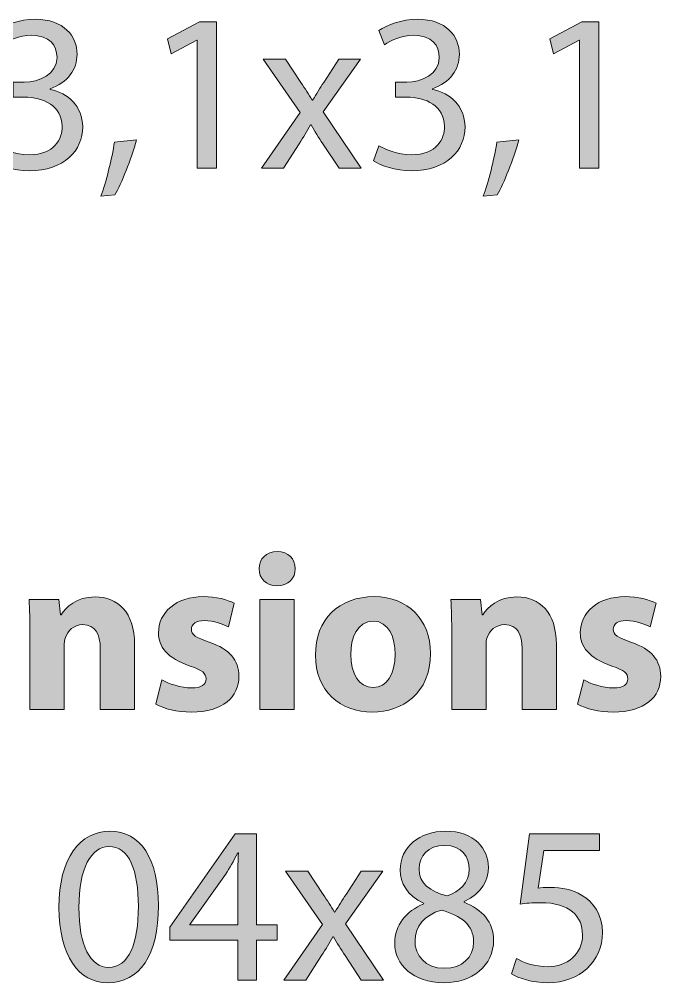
# Model space of a CAD drawing. Header units: inches. Extents: x 110 to 587, y -364 to 80.
# Drawn here: x 529.11 to 549.02, y -102.02 to -72.12 of the extents above; entities that cross this region are included whole.
import ezdxf

# ---------------------------------------------------------------- set-up
doc = ezdxf.new("R2010")
doc.units = ezdxf.units.IN
doc.header["$MEASUREMENT"] = 0
doc.layers.add('description', color=7, linetype='Continuous')

# ---------------------------------------------------------------- blocks, each defined once
blk = doc.blocks.new('block 25')
at = {"layer": 'description'}
h = blk.add_hatch(color=252, dxfattribs=at)
h.dxf.hatch_style = 2
edge = h.paths.add_edge_path()
edge.add_spline(control_points=[(528.404, -76.042), (528.579, -76.147), (528.977, -76.322), (529.411, -76.322), (530.195, -76.322), (530.447, -75.825), (530.44, -75.44), (530.433, -74.804), (529.859, -74.531), (529.264, -74.531), (529.264, -74.531), (528.921, -74.531), (528.921, -74.531), (528.921, -74.531), (528.921, -74.069), (528.921, -74.069), (528.921, -74.069), (529.264, -74.069), (529.264, -74.069), (529.712, -74.069), (530.279, -73.838), (530.279, -73.299), (530.279, -72.935), (530.048, -72.613), (529.481, -72.613), (529.117, -72.613), (528.767, -72.774), (528.571, -72.914), (528.571, -72.914), (528.404, -72.466), (528.404, -72.466), (528.648, -72.291), (529.11, -72.116), (529.6, -72.116), (530.496, -72.116), (530.902, -72.648), (530.902, -73.201), (530.902, -73.677), (530.615, -74.076), (530.062, -74.279), (530.062, -74.279), (530.062, -74.293), (530.062, -74.293), (530.622, -74.398), (531.069, -74.818), (531.077, -75.454), (531.077, -76.182), (530.503, -76.819), (529.418, -76.819), (528.907, -76.819), (528.459, -76.658), (528.235, -76.511), (528.235, -76.511), (528.404, -76.042), (528.404, -76.042)], knot_values=[0, 0, 0, 0, 1, 1, 1, 2, 2, 2, 3, 3, 3, 4, 4, 4, 5, 5, 5, 6, 6, 6, 7, 7, 7, 8, 8, 8, 9, 9, 9, 10, 10, 10, 11, 11, 11, 12, 12, 12, 13, 13, 13, 14, 14, 14, 15, 15, 15, 16, 16, 16, 17, 17, 17, 18, 18, 18, 18], degree=3, periodic=1)
h = blk.add_hatch(color=252, dxfattribs=at)
h.dxf.hatch_style = 2
h.paths.add_polyline_path([(534.633, -72.767), (534.619, -72.767), (533.828, -73.194), (533.709, -72.725), (534.703, -72.193), (535.228, -72.193), (535.228, -76.742), (534.633, -76.742)])
h = blk.add_hatch(color=252, dxfattribs=at)
h.dxf.hatch_style = 2
edge = h.paths.add_edge_path()
edge.add_spline(control_points=[(540.275, -76.042), (540.45, -76.147), (540.849, -76.322), (541.283, -76.322), (542.066, -76.322), (542.318, -75.825), (542.311, -75.44), (542.304, -74.804), (541.731, -74.531), (541.136, -74.531), (541.136, -74.531), (540.793, -74.531), (540.793, -74.531), (540.793, -74.531), (540.793, -74.069), (540.793, -74.069), (540.793, -74.069), (541.136, -74.069), (541.136, -74.069), (541.583, -74.069), (542.15, -73.838), (542.15, -73.299), (542.15, -72.935), (541.919, -72.613), (541.353, -72.613), (540.989, -72.613), (540.639, -72.774), (540.443, -72.914), (540.443, -72.914), (540.275, -72.466), (540.275, -72.466), (540.52, -72.291), (540.982, -72.116), (541.472, -72.116), (542.367, -72.116), (542.773, -72.648), (542.773, -73.201), (542.773, -73.677), (542.486, -74.076), (541.933, -74.279), (541.933, -74.279), (541.933, -74.293), (541.933, -74.293), (542.493, -74.398), (542.941, -74.818), (542.948, -75.454), (542.948, -76.182), (542.374, -76.819), (541.29, -76.819), (540.779, -76.819), (540.331, -76.658), (540.107, -76.511), (540.107, -76.511), (540.275, -76.042), (540.275, -76.042)], knot_values=[0, 0, 0, 0, 1, 1, 1, 2, 2, 2, 3, 3, 3, 4, 4, 4, 5, 5, 5, 6, 6, 6, 7, 7, 7, 8, 8, 8, 9, 9, 9, 10, 10, 10, 11, 11, 11, 12, 12, 12, 13, 13, 13, 14, 14, 14, 15, 15, 15, 16, 16, 16, 17, 17, 17, 18, 18, 18, 18], degree=3, periodic=1)
h = blk.add_hatch(color=252, dxfattribs=at)
h.dxf.hatch_style = 2
h.paths.add_polyline_path([(546.504, -72.767), (546.49, -72.767), (545.699, -73.194), (545.58, -72.725), (546.574, -72.193), (547.099, -72.193), (547.099, -76.742), (546.504, -76.742)])
h = blk.add_hatch(color=252, dxfattribs=at)
h.dxf.hatch_style = 2
edge = h.paths.add_edge_path()
edge.add_spline(control_points=[(537.37, -73.355), (537.37, -73.355), (537.853, -74.083), (537.853, -74.083), (537.986, -74.272), (538.091, -74.44), (538.203, -74.629), (538.203, -74.629), (538.217, -74.629), (538.217, -74.629), (538.329, -74.433), (538.441, -74.258), (538.559, -74.076), (538.559, -74.076), (539.028, -73.355), (539.028, -73.355), (539.028, -73.355), (539.7, -73.355), (539.7, -73.355), (539.7, -73.355), (538.545, -74.993), (538.545, -74.993), (538.545, -74.993), (539.728, -76.742), (539.728, -76.742), (539.728, -76.742), (539.035, -76.742), (539.035, -76.742), (539.035, -76.742), (538.531, -75.979), (538.531, -75.979), (538.398, -75.783), (538.287, -75.594), (538.168, -75.391), (538.168, -75.391), (538.154, -75.391), (538.154, -75.391), (538.042, -75.594), (537.93, -75.776), (537.797, -75.979), (537.797, -75.979), (537.307, -76.742), (537.307, -76.742), (537.307, -76.742), (536.628, -76.742), (536.628, -76.742), (536.628, -76.742), (537.832, -75.014), (537.832, -75.014), (537.832, -75.014), (536.684, -73.355), (536.684, -73.355), (536.684, -73.355), (537.37, -73.355), (537.37, -73.355)], knot_values=[0, 0, 0, 0, 1, 1, 1, 2, 2, 2, 3, 3, 3, 4, 4, 4, 5, 5, 5, 6, 6, 6, 7, 7, 7, 8, 8, 8, 9, 9, 9, 10, 10, 10, 11, 11, 11, 12, 12, 12, 13, 13, 13, 14, 14, 14, 15, 15, 15, 16, 16, 16, 17, 17, 17, 18, 18, 18, 18], degree=3, periodic=1)
h = blk.add_hatch(color=252, dxfattribs=at)
h.dxf.hatch_style = 2
edge = h.paths.add_edge_path()
edge.add_spline(control_points=[(531.644, -77.61), (531.798, -77.19), (531.987, -76.441), (532.064, -75.93), (532.064, -75.93), (532.75, -75.86), (532.75, -75.86), (532.582, -76.455), (532.274, -77.232), (532.078, -77.561), (532.078, -77.561), (531.644, -77.61), (531.644, -77.61)], knot_values=[0, 0, 0, 0, 1, 1, 1, 2, 2, 2, 3, 3, 3, 4, 4, 4, 4], degree=3, periodic=1)
h = blk.add_hatch(color=252, dxfattribs=at)
h.dxf.hatch_style = 2
edge = h.paths.add_edge_path()
edge.add_spline(control_points=[(543.516, -77.61), (543.67, -77.19), (543.859, -76.441), (543.936, -75.93), (543.936, -75.93), (544.622, -75.86), (544.622, -75.86), (544.454, -76.455), (544.146, -77.232), (543.95, -77.561), (543.95, -77.561), (543.516, -77.61), (543.516, -77.61)], knot_values=[0, 0, 0, 0, 1, 1, 1, 2, 2, 2, 3, 3, 3, 4, 4, 4, 4], degree=3, periodic=1)
h = blk.add_hatch(color=252, dxfattribs=at)
h.dxf.hatch_style = 2
edge = h.paths.add_edge_path()
edge.add_spline(control_points=[(537.678, -89.168), (537.678, -89.462), (537.461, -89.7), (537.105, -89.7), (536.769, -89.7), (536.552, -89.462), (536.552, -89.168), (536.552, -88.867), (536.776, -88.637), (537.119, -88.637), (537.461, -88.637), (537.672, -88.867), (537.678, -89.168)], knot_values=[0, 0, 0, 0, 1, 1, 1, 2, 2, 2, 3, 3, 3, 4, 4, 4, 4], degree=3, periodic=1)
h.paths.add_polyline_path([(536.58, -93.542), (536.58, -90.12), (537.643, -90.12), (537.643, -93.542)])
h = blk.add_hatch(color=252, dxfattribs=at)
h.dxf.hatch_style = 2
edge = h.paths.add_edge_path()
edge.add_spline(control_points=[(529.44, -91.212), (529.44, -90.785), (529.426, -90.428), (529.412, -90.12), (529.412, -90.12), (530.336, -90.12), (530.336, -90.12), (530.336, -90.12), (530.385, -90.596), (530.385, -90.596), (530.385, -90.596), (530.406, -90.596), (530.406, -90.596), (530.546, -90.372), (530.889, -90.043), (531.462, -90.043), (532.162, -90.043), (532.687, -90.512), (532.687, -91.52), (532.687, -91.52), (532.687, -93.542), (532.687, -93.542), (532.687, -93.542), (531.623, -93.542), (531.623, -93.542), (531.623, -93.542), (531.623, -91.646), (531.623, -91.646), (531.623, -91.205), (531.469, -90.904), (531.085, -90.904), (530.791, -90.904), (530.616, -91.107), (530.539, -91.303), (530.511, -91.373), (530.504, -91.471), (530.504, -91.569), (530.504, -91.569), (530.504, -93.542), (530.504, -93.542), (530.504, -93.542), (529.44, -93.542), (529.44, -93.542), (529.44, -93.542), (529.44, -91.212), (529.44, -91.212)], knot_values=[0, 0, 0, 0, 1, 1, 1, 2, 2, 2, 3, 3, 3, 4, 4, 4, 5, 5, 5, 6, 6, 6, 7, 7, 7, 8, 8, 8, 9, 9, 9, 10, 10, 10, 11, 11, 11, 12, 12, 12, 13, 13, 13, 14, 14, 14, 15, 15, 15, 15], degree=3, periodic=1)
h = blk.add_hatch(color=252, dxfattribs=at)
h.dxf.hatch_style = 2
edge = h.paths.add_edge_path()
edge.add_spline(control_points=[(533.535, -92.618), (533.731, -92.737), (534.137, -92.87), (534.452, -92.87), (534.774, -92.87), (534.907, -92.765), (534.907, -92.59), (534.907, -92.408), (534.802, -92.324), (534.41, -92.191), (533.696, -91.953), (533.423, -91.569), (533.43, -91.163), (533.43, -90.519), (533.976, -90.036), (534.822, -90.036), (535.221, -90.036), (535.571, -90.134), (535.781, -90.239), (535.781, -90.239), (535.599, -90.974), (535.599, -90.974), (535.445, -90.89), (535.144, -90.778), (534.858, -90.778), (534.599, -90.778), (534.452, -90.883), (534.452, -91.051), (534.452, -91.219), (534.585, -91.303), (535.004, -91.45), (535.656, -91.674), (535.921, -92.009), (535.928, -92.506), (535.928, -93.15), (535.432, -93.619), (534.452, -93.619), (534.004, -93.619), (533.605, -93.514), (533.346, -93.374), (533.346, -93.374), (533.535, -92.618), (533.535, -92.618)], knot_values=[0, 0, 0, 0, 1, 1, 1, 2, 2, 2, 3, 3, 3, 4, 4, 4, 5, 5, 5, 6, 6, 6, 7, 7, 7, 8, 8, 8, 9, 9, 9, 10, 10, 10, 11, 11, 11, 12, 12, 12, 13, 13, 13, 14, 14, 14, 14], degree=3, periodic=1)
h = blk.add_hatch(color=252, dxfattribs=at)
h.dxf.hatch_style = 2
edge = h.paths.add_edge_path()
edge.add_spline(control_points=[(541.878, -91.793), (541.878, -93.045), (540.989, -93.619), (540.072, -93.619), (539.072, -93.619), (538.302, -92.961), (538.302, -91.855), (538.302, -90.743), (539.03, -90.036), (540.135, -90.036), (541.178, -90.036), (541.878, -90.757), (541.878, -91.793)], knot_values=[0, 0, 0, 0, 1, 1, 1, 2, 2, 2, 3, 3, 3, 4, 4, 4, 4], degree=3, periodic=1)
edge = h.paths.add_edge_path()
edge.add_spline(control_points=[(539.4, -91.828), (539.4, -92.415), (539.646, -92.856), (540.1, -92.856), (540.52, -92.856), (540.779, -92.443), (540.779, -91.82), (540.779, -91.317), (540.583, -90.799), (540.1, -90.799), (539.596, -90.799), (539.4, -91.324), (539.4, -91.828)], knot_values=[0, 0, 0, 0, 1, 1, 1, 2, 2, 2, 3, 3, 3, 4, 4, 4, 4], degree=3, periodic=1)
h = blk.add_hatch(color=252, dxfattribs=at)
h.dxf.hatch_style = 2
edge = h.paths.add_edge_path()
edge.add_spline(control_points=[(542.537, -91.212), (542.537, -90.785), (542.523, -90.428), (542.509, -90.12), (542.509, -90.12), (543.432, -90.12), (543.432, -90.12), (543.432, -90.12), (543.481, -90.596), (543.481, -90.596), (543.481, -90.596), (543.502, -90.596), (543.502, -90.596), (543.643, -90.372), (543.985, -90.043), (544.559, -90.043), (545.259, -90.043), (545.784, -90.512), (545.784, -91.52), (545.784, -91.52), (545.784, -93.542), (545.784, -93.542), (545.784, -93.542), (544.72, -93.542), (544.72, -93.542), (544.72, -93.542), (544.72, -91.646), (544.72, -91.646), (544.72, -91.205), (544.566, -90.904), (544.181, -90.904), (543.887, -90.904), (543.712, -91.107), (543.635, -91.303), (543.607, -91.373), (543.601, -91.471), (543.601, -91.569), (543.601, -91.569), (543.601, -93.542), (543.601, -93.542), (543.601, -93.542), (542.537, -93.542), (542.537, -93.542), (542.537, -93.542), (542.537, -91.212), (542.537, -91.212)], knot_values=[0, 0, 0, 0, 1, 1, 1, 2, 2, 2, 3, 3, 3, 4, 4, 4, 5, 5, 5, 6, 6, 6, 7, 7, 7, 8, 8, 8, 9, 9, 9, 10, 10, 10, 11, 11, 11, 12, 12, 12, 13, 13, 13, 14, 14, 14, 15, 15, 15, 15], degree=3, periodic=1)
h = blk.add_hatch(color=252, dxfattribs=at)
h.dxf.hatch_style = 2
edge = h.paths.add_edge_path()
edge.add_spline(control_points=[(546.632, -92.618), (546.828, -92.737), (547.233, -92.87), (547.548, -92.87), (547.87, -92.87), (548.003, -92.765), (548.003, -92.59), (548.003, -92.408), (547.898, -92.324), (547.507, -92.191), (546.793, -91.953), (546.52, -91.569), (546.527, -91.163), (546.527, -90.519), (547.073, -90.036), (547.919, -90.036), (548.318, -90.036), (548.668, -90.134), (548.878, -90.239), (548.878, -90.239), (548.696, -90.974), (548.696, -90.974), (548.542, -90.89), (548.241, -90.778), (547.955, -90.778), (547.695, -90.778), (547.548, -90.883), (547.548, -91.051), (547.548, -91.219), (547.681, -91.303), (548.101, -91.45), (548.752, -91.674), (549.018, -92.009), (549.025, -92.506), (549.025, -93.15), (548.528, -93.619), (547.548, -93.619), (547.1, -93.619), (546.702, -93.514), (546.443, -93.374), (546.443, -93.374), (546.632, -92.618), (546.632, -92.618)], knot_values=[0, 0, 0, 0, 1, 1, 1, 2, 2, 2, 3, 3, 3, 4, 4, 4, 5, 5, 5, 6, 6, 6, 7, 7, 7, 8, 8, 8, 9, 9, 9, 10, 10, 10, 11, 11, 11, 12, 12, 12, 13, 13, 13, 14, 14, 14, 14], degree=3, periodic=1)
h = blk.add_hatch(color=252, dxfattribs=at)
h.dxf.hatch_style = 2
edge = h.paths.add_edge_path()
edge.add_spline(control_points=[(533.429, -99.619), (533.429, -101.165), (532.848, -102.019), (531.847, -102.019), (530.958, -102.019), (530.349, -101.186), (530.336, -99.682), (530.336, -98.149), (531, -97.316), (531.924, -97.316), (532.876, -97.316), (533.429, -98.17), (533.429, -99.619)], knot_values=[0, 0, 0, 0, 1, 1, 1, 2, 2, 2, 3, 3, 3, 4, 4, 4, 4], degree=3, periodic=1)
edge = h.paths.add_edge_path()
edge.add_spline(control_points=[(530.958, -99.689), (530.958, -100.871), (531.322, -101.543), (531.882, -101.543), (532.505, -101.543), (532.806, -100.808), (532.806, -99.647), (532.806, -98.527), (532.526, -97.792), (531.882, -97.792), (531.35, -97.792), (530.958, -98.45), (530.958, -99.689)], knot_values=[0, 0, 0, 0, 1, 1, 1, 2, 2, 2, 3, 3, 3, 4, 4, 4, 4], degree=3, periodic=1)
h = blk.add_hatch(color=252, dxfattribs=at)
h.dxf.hatch_style = 2
h.paths.add_polyline_path([(535.893, -101.942), (535.893, -100.696), (533.779, -100.696), (533.779, -100.297), (535.809, -97.393), (536.473, -97.393), (536.473, -100.22), (537.11, -100.22), (537.11, -100.696), (536.473, -100.696), (536.473, -101.942)])
edge = h.paths.add_edge_path()
edge.add_spline(control_points=[(535.893, -100.22), (535.893, -100.22), (535.893, -98.702), (535.893, -98.702), (535.893, -98.464), (535.9, -98.226), (535.914, -97.988), (535.914, -97.988), (535.893, -97.988), (535.893, -97.988), (535.753, -98.254), (535.641, -98.45), (535.515, -98.66), (535.515, -98.66), (534.402, -100.207), (534.402, -100.207), (534.402, -100.207), (534.402, -100.22), (534.402, -100.22), (534.402, -100.22), (535.893, -100.22), (535.893, -100.22)], knot_values=[0, 0, 0, 0, 1, 1, 1, 2, 2, 2, 3, 3, 3, 4, 4, 4, 5, 5, 5, 6, 6, 6, 7, 7, 7, 7], degree=3, periodic=1)
h = blk.add_hatch(color=252, dxfattribs=at)
h.dxf.hatch_style = 2
edge = h.paths.add_edge_path()
edge.add_spline(control_points=[(541.661, -99.549), (541.15, -99.311), (540.933, -98.919), (540.933, -98.527), (540.933, -97.806), (541.542, -97.316), (542.347, -97.316), (543.229, -97.316), (543.676, -97.862), (543.676, -98.436), (543.676, -98.821), (543.48, -99.241), (542.921, -99.5), (542.921, -99.5), (542.921, -99.521), (542.921, -99.521), (543.487, -99.745), (543.837, -100.151), (543.837, -100.696), (543.837, -101.494), (543.158, -102.019), (542.291, -102.019), (541.339, -102.019), (540.765, -101.459), (540.765, -100.794), (540.765, -100.22), (541.108, -99.808), (541.668, -99.57), (541.668, -99.57), (541.661, -99.549), (541.661, -99.549)], knot_values=[0, 0, 0, 0, 1, 1, 1, 2, 2, 2, 3, 3, 3, 4, 4, 4, 5, 5, 5, 6, 6, 6, 7, 7, 7, 8, 8, 8, 9, 9, 9, 10, 10, 10, 10], degree=3, periodic=1)
edge = h.paths.add_edge_path()
edge.add_spline(control_points=[(543.214, -100.759), (543.214, -100.214), (542.83, -99.941), (542.214, -99.766), (541.682, -99.92), (541.395, -100.276), (541.395, -100.71), (541.374, -101.165), (541.724, -101.571), (542.305, -101.571), (542.857, -101.571), (543.214, -101.228), (543.214, -100.759)], knot_values=[0, 0, 0, 0, 1, 1, 1, 2, 2, 2, 3, 3, 3, 4, 4, 4, 4], degree=3, periodic=1)
edge = h.paths.add_edge_path()
edge.add_spline(control_points=[(541.521, -98.485), (541.514, -98.94), (541.864, -99.185), (542.389, -99.325), (542.781, -99.192), (543.081, -98.912), (543.081, -98.499), (543.081, -98.135), (542.865, -97.757), (542.311, -97.757), (541.801, -97.757), (541.521, -98.093), (541.521, -98.485)], knot_values=[0, 0, 0, 0, 1, 1, 1, 2, 2, 2, 3, 3, 3, 4, 4, 4, 4], degree=3, periodic=1)
h = blk.add_hatch(color=252, dxfattribs=at)
h.dxf.hatch_style = 2
edge = h.paths.add_edge_path()
edge.add_spline(control_points=[(547.127, -97.911), (547.127, -97.911), (545.392, -97.911), (545.392, -97.911), (545.392, -97.911), (545.217, -99.08), (545.217, -99.08), (545.322, -99.066), (545.42, -99.059), (545.588, -99.059), (545.945, -99.059), (546.287, -99.129), (546.568, -99.304), (546.924, -99.5), (547.218, -99.899), (547.218, -100.465), (547.218, -101.354), (546.511, -102.019), (545.525, -102.019), (545.028, -102.019), (544.615, -101.879), (544.391, -101.739), (544.391, -101.739), (544.545, -101.27), (544.545, -101.27), (544.734, -101.382), (545.105, -101.522), (545.525, -101.522), (546.098, -101.522), (546.602, -101.144), (546.595, -100.535), (546.595, -99.948), (546.196, -99.535), (545.294, -99.535), (545.028, -99.535), (544.825, -99.556), (544.657, -99.577), (544.657, -99.577), (544.951, -97.393), (544.951, -97.393), (544.951, -97.393), (547.127, -97.393), (547.127, -97.393), (547.127, -97.393), (547.127, -97.911), (547.127, -97.911)], knot_values=[0, 0, 0, 0, 1, 1, 1, 2, 2, 2, 3, 3, 3, 4, 4, 4, 5, 5, 5, 6, 6, 6, 7, 7, 7, 8, 8, 8, 9, 9, 9, 10, 10, 10, 11, 11, 11, 12, 12, 12, 13, 13, 13, 14, 14, 14, 15, 15, 15, 15], degree=3, periodic=1)
h = blk.add_hatch(color=252, dxfattribs=at)
h.dxf.hatch_style = 2
edge = h.paths.add_edge_path()
edge.add_spline(control_points=[(538.063, -98.555), (538.063, -98.555), (538.546, -99.283), (538.546, -99.283), (538.679, -99.472), (538.784, -99.64), (538.896, -99.829), (538.896, -99.829), (538.91, -99.829), (538.91, -99.829), (539.022, -99.633), (539.134, -99.458), (539.253, -99.276), (539.253, -99.276), (539.721, -98.555), (539.721, -98.555), (539.721, -98.555), (540.393, -98.555), (540.393, -98.555), (540.393, -98.555), (539.238, -100.193), (539.238, -100.193), (539.238, -100.193), (540.421, -101.942), (540.421, -101.942), (540.421, -101.942), (539.728, -101.942), (539.728, -101.942), (539.728, -101.942), (539.225, -101.179), (539.225, -101.179), (539.092, -100.983), (538.98, -100.794), (538.861, -100.591), (538.861, -100.591), (538.847, -100.591), (538.847, -100.591), (538.735, -100.794), (538.623, -100.976), (538.49, -101.179), (538.49, -101.179), (538, -101.942), (538, -101.942), (538, -101.942), (537.321, -101.942), (537.321, -101.942), (537.321, -101.942), (538.525, -100.214), (538.525, -100.214), (538.525, -100.214), (537.377, -98.555), (537.377, -98.555), (537.377, -98.555), (538.063, -98.555), (538.063, -98.555)], knot_values=[0, 0, 0, 0, 1, 1, 1, 2, 2, 2, 3, 3, 3, 4, 4, 4, 5, 5, 5, 6, 6, 6, 7, 7, 7, 8, 8, 8, 9, 9, 9, 10, 10, 10, 11, 11, 11, 12, 12, 12, 13, 13, 13, 14, 14, 14, 15, 15, 15, 16, 16, 16, 17, 17, 17, 18, 18, 18, 18], degree=3, periodic=1)
at = {"layer": 'description', "lineweight": 0}
for points in [[(534.633, -72.767), (534.619, -72.767), (533.828, -73.194), (533.709, -72.725), (534.703, -72.193), (535.228, -72.193), (535.228, -76.742), (534.633, -76.742), (534.633, -72.767)], [(546.504, -72.767), (546.49, -72.767), (545.699, -73.194), (545.58, -72.725), (546.574, -72.193), (547.099, -72.193), (547.099, -76.742), (546.504, -76.742), (546.504, -72.767)], [(536.58, -93.542), (536.58, -90.12), (537.643, -90.12), (537.643, -93.542), (536.58, -93.542)], [(535.893, -101.942), (535.893, -100.696), (533.779, -100.696), (533.779, -100.297), (535.809, -97.393), (536.473, -97.393), (536.473, -100.22), (537.11, -100.22), (537.11, -100.696), (536.473, -100.696), (536.473, -101.942), (535.893, -101.942)]]:
    blk.add_lwpolyline(points, dxfattribs=at)
for points, knots in [([(528.404, -76.042), (528.579, -76.147), (528.977, -76.322), (529.411, -76.322), (530.195, -76.322), (530.447, -75.825), (530.44, -75.44), (530.433, -74.804), (529.859, -74.531), (529.264, -74.531), (529.264, -74.531), (528.921, -74.531), (528.921, -74.531), (528.921, -74.531), (528.921, -74.069), (528.921, -74.069), (528.921, -74.069), (529.264, -74.069), (529.264, -74.069), (529.712, -74.069), (530.279, -73.838), (530.279, -73.299), (530.279, -72.935), (530.048, -72.613), (529.481, -72.613), (529.117, -72.613), (528.767, -72.774), (528.571, -72.914), (528.571, -72.914), (528.404, -72.466), (528.404, -72.466), (528.648, -72.291), (529.11, -72.116), (529.6, -72.116), (530.496, -72.116), (530.902, -72.648), (530.902, -73.201), (530.902, -73.677), (530.615, -74.076), (530.062, -74.279), (530.062, -74.279), (530.062, -74.293), (530.062, -74.293), (530.622, -74.398), (531.069, -74.818), (531.077, -75.454), (531.077, -76.182), (530.503, -76.819), (529.418, -76.819), (528.907, -76.819), (528.459, -76.658), (528.235, -76.511), (528.235, -76.511), (528.404, -76.042), (528.404, -76.042)], [0, 0, 0, 0, 1, 1, 1, 2, 2, 2, 3, 3, 3, 4, 4, 4, 5, 5, 5, 6, 6, 6, 7, 7, 7, 8, 8, 8, 9, 9, 9, 10, 10, 10, 11, 11, 11, 12, 12, 12, 13, 13, 13, 14, 14, 14, 15, 15, 15, 16, 16, 16, 17, 17, 17, 18, 18, 18, 18]), ([(540.275, -76.042), (540.45, -76.147), (540.849, -76.322), (541.283, -76.322), (542.066, -76.322), (542.318, -75.825), (542.311, -75.44), (542.304, -74.804), (541.731, -74.531), (541.136, -74.531), (541.136, -74.531), (540.793, -74.531), (540.793, -74.531), (540.793, -74.531), (540.793, -74.069), (540.793, -74.069), (540.793, -74.069), (541.136, -74.069), (541.136, -74.069), (541.583, -74.069), (542.15, -73.838), (542.15, -73.299), (542.15, -72.935), (541.919, -72.613), (541.353, -72.613), (540.989, -72.613), (540.639, -72.774), (540.443, -72.914), (540.443, -72.914), (540.275, -72.466), (540.275, -72.466), (540.52, -72.291), (540.982, -72.116), (541.472, -72.116), (542.367, -72.116), (542.773, -72.648), (542.773, -73.201), (542.773, -73.677), (542.486, -74.076), (541.933, -74.279), (541.933, -74.279), (541.933, -74.293), (541.933, -74.293), (542.493, -74.398), (542.941, -74.818), (542.948, -75.454), (542.948, -76.182), (542.374, -76.819), (541.29, -76.819), (540.779, -76.819), (540.331, -76.658), (540.107, -76.511), (540.107, -76.511), (540.275, -76.042), (540.275, -76.042)], [0, 0, 0, 0, 1, 1, 1, 2, 2, 2, 3, 3, 3, 4, 4, 4, 5, 5, 5, 6, 6, 6, 7, 7, 7, 8, 8, 8, 9, 9, 9, 10, 10, 10, 11, 11, 11, 12, 12, 12, 13, 13, 13, 14, 14, 14, 15, 15, 15, 16, 16, 16, 17, 17, 17, 18, 18, 18, 18]), ([(537.37, -73.355), (537.37, -73.355), (537.853, -74.083), (537.853, -74.083), (537.986, -74.272), (538.091, -74.44), (538.203, -74.629), (538.203, -74.629), (538.217, -74.629), (538.217, -74.629), (538.329, -74.433), (538.441, -74.258), (538.559, -74.076), (538.559, -74.076), (539.028, -73.355), (539.028, -73.355), (539.028, -73.355), (539.7, -73.355), (539.7, -73.355), (539.7, -73.355), (538.545, -74.993), (538.545, -74.993), (538.545, -74.993), (539.728, -76.742), (539.728, -76.742), (539.728, -76.742), (539.035, -76.742), (539.035, -76.742), (539.035, -76.742), (538.531, -75.979), (538.531, -75.979), (538.398, -75.783), (538.287, -75.594), (538.168, -75.391), (538.168, -75.391), (538.154, -75.391), (538.154, -75.391), (538.042, -75.594), (537.93, -75.776), (537.797, -75.979), (537.797, -75.979), (537.307, -76.742), (537.307, -76.742), (537.307, -76.742), (536.628, -76.742), (536.628, -76.742), (536.628, -76.742), (537.832, -75.014), (537.832, -75.014), (537.832, -75.014), (536.684, -73.355), (536.684, -73.355), (536.684, -73.355), (537.37, -73.355), (537.37, -73.355)], [0, 0, 0, 0, 1, 1, 1, 2, 2, 2, 3, 3, 3, 4, 4, 4, 5, 5, 5, 6, 6, 6, 7, 7, 7, 8, 8, 8, 9, 9, 9, 10, 10, 10, 11, 11, 11, 12, 12, 12, 13, 13, 13, 14, 14, 14, 15, 15, 15, 16, 16, 16, 17, 17, 17, 18, 18, 18, 18]), ([(531.644, -77.61), (531.798, -77.19), (531.987, -76.441), (532.064, -75.93), (532.064, -75.93), (532.75, -75.86), (532.75, -75.86), (532.582, -76.455), (532.274, -77.232), (532.078, -77.561), (532.078, -77.561), (531.644, -77.61), (531.644, -77.61)], [0, 0, 0, 0, 1, 1, 1, 2, 2, 2, 3, 3, 3, 4, 4, 4, 4]), ([(543.516, -77.61), (543.67, -77.19), (543.859, -76.441), (543.936, -75.93), (543.936, -75.93), (544.622, -75.86), (544.622, -75.86), (544.454, -76.455), (544.146, -77.232), (543.95, -77.561), (543.95, -77.561), (543.516, -77.61), (543.516, -77.61)], [0, 0, 0, 0, 1, 1, 1, 2, 2, 2, 3, 3, 3, 4, 4, 4, 4]), ([(537.678, -89.168), (537.678, -89.462), (537.461, -89.7), (537.105, -89.7), (536.769, -89.7), (536.552, -89.462), (536.552, -89.168), (536.552, -88.867), (536.776, -88.637), (537.119, -88.637), (537.461, -88.637), (537.672, -88.867), (537.678, -89.168)], [0, 0, 0, 0, 1, 1, 1, 2, 2, 2, 3, 3, 3, 4, 4, 4, 4]), ([(529.44, -91.212), (529.44, -90.785), (529.426, -90.428), (529.412, -90.12), (529.412, -90.12), (530.336, -90.12), (530.336, -90.12), (530.336, -90.12), (530.385, -90.596), (530.385, -90.596), (530.385, -90.596), (530.406, -90.596), (530.406, -90.596), (530.546, -90.372), (530.889, -90.043), (531.462, -90.043), (532.162, -90.043), (532.687, -90.512), (532.687, -91.52), (532.687, -91.52), (532.687, -93.542), (532.687, -93.542), (532.687, -93.542), (531.623, -93.542), (531.623, -93.542), (531.623, -93.542), (531.623, -91.646), (531.623, -91.646), (531.623, -91.205), (531.469, -90.904), (531.085, -90.904), (530.791, -90.904), (530.616, -91.107), (530.539, -91.303), (530.511, -91.373), (530.504, -91.471), (530.504, -91.569), (530.504, -91.569), (530.504, -93.542), (530.504, -93.542), (530.504, -93.542), (529.44, -93.542), (529.44, -93.542), (529.44, -93.542), (529.44, -91.212), (529.44, -91.212)], [0, 0, 0, 0, 1, 1, 1, 2, 2, 2, 3, 3, 3, 4, 4, 4, 5, 5, 5, 6, 6, 6, 7, 7, 7, 8, 8, 8, 9, 9, 9, 10, 10, 10, 11, 11, 11, 12, 12, 12, 13, 13, 13, 14, 14, 14, 15, 15, 15, 15]), ([(533.535, -92.618), (533.731, -92.737), (534.137, -92.87), (534.452, -92.87), (534.774, -92.87), (534.907, -92.765), (534.907, -92.59), (534.907, -92.408), (534.802, -92.324), (534.41, -92.191), (533.696, -91.953), (533.423, -91.569), (533.43, -91.163), (533.43, -90.519), (533.976, -90.036), (534.822, -90.036), (535.221, -90.036), (535.571, -90.134), (535.781, -90.239), (535.781, -90.239), (535.599, -90.974), (535.599, -90.974), (535.445, -90.89), (535.144, -90.778), (534.858, -90.778), (534.599, -90.778), (534.452, -90.883), (534.452, -91.051), (534.452, -91.219), (534.585, -91.303), (535.004, -91.45), (535.656, -91.674), (535.921, -92.009), (535.928, -92.506), (535.928, -93.15), (535.432, -93.619), (534.452, -93.619), (534.004, -93.619), (533.605, -93.514), (533.346, -93.374), (533.346, -93.374), (533.535, -92.618), (533.535, -92.618)], [0, 0, 0, 0, 1, 1, 1, 2, 2, 2, 3, 3, 3, 4, 4, 4, 5, 5, 5, 6, 6, 6, 7, 7, 7, 8, 8, 8, 9, 9, 9, 10, 10, 10, 11, 11, 11, 12, 12, 12, 13, 13, 13, 14, 14, 14, 14]), ([(541.878, -91.793), (541.878, -93.045), (540.989, -93.619), (540.072, -93.619), (539.072, -93.619), (538.302, -92.961), (538.302, -91.855), (538.302, -90.743), (539.03, -90.036), (540.135, -90.036), (541.178, -90.036), (541.878, -90.757), (541.878, -91.793)], [0, 0, 0, 0, 1, 1, 1, 2, 2, 2, 3, 3, 3, 4, 4, 4, 4]), ([(542.537, -91.212), (542.537, -90.785), (542.523, -90.428), (542.509, -90.12), (542.509, -90.12), (543.432, -90.12), (543.432, -90.12), (543.432, -90.12), (543.481, -90.596), (543.481, -90.596), (543.481, -90.596), (543.502, -90.596), (543.502, -90.596), (543.643, -90.372), (543.985, -90.043), (544.559, -90.043), (545.259, -90.043), (545.784, -90.512), (545.784, -91.52), (545.784, -91.52), (545.784, -93.542), (545.784, -93.542), (545.784, -93.542), (544.72, -93.542), (544.72, -93.542), (544.72, -93.542), (544.72, -91.646), (544.72, -91.646), (544.72, -91.205), (544.566, -90.904), (544.181, -90.904), (543.887, -90.904), (543.712, -91.107), (543.635, -91.303), (543.607, -91.373), (543.601, -91.471), (543.601, -91.569), (543.601, -91.569), (543.601, -93.542), (543.601, -93.542), (543.601, -93.542), (542.537, -93.542), (542.537, -93.542), (542.537, -93.542), (542.537, -91.212), (542.537, -91.212)], [0, 0, 0, 0, 1, 1, 1, 2, 2, 2, 3, 3, 3, 4, 4, 4, 5, 5, 5, 6, 6, 6, 7, 7, 7, 8, 8, 8, 9, 9, 9, 10, 10, 10, 11, 11, 11, 12, 12, 12, 13, 13, 13, 14, 14, 14, 15, 15, 15, 15]), ([(546.632, -92.618), (546.828, -92.737), (547.233, -92.87), (547.548, -92.87), (547.87, -92.87), (548.003, -92.765), (548.003, -92.59), (548.003, -92.408), (547.898, -92.324), (547.507, -92.191), (546.793, -91.953), (546.52, -91.569), (546.527, -91.163), (546.527, -90.519), (547.073, -90.036), (547.919, -90.036), (548.318, -90.036), (548.668, -90.134), (548.878, -90.239), (548.878, -90.239), (548.696, -90.974), (548.696, -90.974), (548.542, -90.89), (548.241, -90.778), (547.955, -90.778), (547.695, -90.778), (547.548, -90.883), (547.548, -91.051), (547.548, -91.219), (547.681, -91.303), (548.101, -91.45), (548.752, -91.674), (549.018, -92.009), (549.025, -92.506), (549.025, -93.15), (548.528, -93.619), (547.548, -93.619), (547.1, -93.619), (546.702, -93.514), (546.443, -93.374), (546.443, -93.374), (546.632, -92.618), (546.632, -92.618)], [0, 0, 0, 0, 1, 1, 1, 2, 2, 2, 3, 3, 3, 4, 4, 4, 5, 5, 5, 6, 6, 6, 7, 7, 7, 8, 8, 8, 9, 9, 9, 10, 10, 10, 11, 11, 11, 12, 12, 12, 13, 13, 13, 14, 14, 14, 14]), ([(539.4, -91.828), (539.4, -92.415), (539.646, -92.856), (540.1, -92.856), (540.52, -92.856), (540.779, -92.443), (540.779, -91.82), (540.779, -91.317), (540.583, -90.799), (540.1, -90.799), (539.596, -90.799), (539.4, -91.324), (539.4, -91.828)], [0, 0, 0, 0, 1, 1, 1, 2, 2, 2, 3, 3, 3, 4, 4, 4, 4]), ([(533.429, -99.619), (533.429, -101.165), (532.848, -102.019), (531.847, -102.019), (530.958, -102.019), (530.349, -101.186), (530.336, -99.682), (530.336, -98.149), (531, -97.316), (531.924, -97.316), (532.876, -97.316), (533.429, -98.17), (533.429, -99.619)], [0, 0, 0, 0, 1, 1, 1, 2, 2, 2, 3, 3, 3, 4, 4, 4, 4]), ([(541.661, -99.549), (541.15, -99.311), (540.933, -98.919), (540.933, -98.527), (540.933, -97.806), (541.542, -97.316), (542.347, -97.316), (543.229, -97.316), (543.676, -97.862), (543.676, -98.436), (543.676, -98.821), (543.48, -99.241), (542.921, -99.5), (542.921, -99.5), (542.921, -99.521), (542.921, -99.521), (543.487, -99.745), (543.837, -100.151), (543.837, -100.696), (543.837, -101.494), (543.158, -102.019), (542.291, -102.019), (541.339, -102.019), (540.765, -101.459), (540.765, -100.794), (540.765, -100.22), (541.108, -99.808), (541.668, -99.57), (541.668, -99.57), (541.661, -99.549), (541.661, -99.549)], [0, 0, 0, 0, 1, 1, 1, 2, 2, 2, 3, 3, 3, 4, 4, 4, 5, 5, 5, 6, 6, 6, 7, 7, 7, 8, 8, 8, 9, 9, 9, 10, 10, 10, 10]), ([(547.127, -97.911), (547.127, -97.911), (545.392, -97.911), (545.392, -97.911), (545.392, -97.911), (545.217, -99.08), (545.217, -99.08), (545.322, -99.066), (545.42, -99.059), (545.588, -99.059), (545.945, -99.059), (546.287, -99.129), (546.568, -99.304), (546.924, -99.5), (547.218, -99.899), (547.218, -100.465), (547.218, -101.354), (546.511, -102.019), (545.525, -102.019), (545.028, -102.019), (544.615, -101.879), (544.391, -101.739), (544.391, -101.739), (544.545, -101.27), (544.545, -101.27), (544.734, -101.382), (545.105, -101.522), (545.525, -101.522), (546.098, -101.522), (546.602, -101.144), (546.595, -100.535), (546.595, -99.948), (546.196, -99.535), (545.294, -99.535), (545.028, -99.535), (544.825, -99.556), (544.657, -99.577), (544.657, -99.577), (544.951, -97.393), (544.951, -97.393), (544.951, -97.393), (547.127, -97.393), (547.127, -97.393), (547.127, -97.393), (547.127, -97.911), (547.127, -97.911)], [0, 0, 0, 0, 1, 1, 1, 2, 2, 2, 3, 3, 3, 4, 4, 4, 5, 5, 5, 6, 6, 6, 7, 7, 7, 8, 8, 8, 9, 9, 9, 10, 10, 10, 11, 11, 11, 12, 12, 12, 13, 13, 13, 14, 14, 14, 15, 15, 15, 15]), ([(541.521, -98.485), (541.514, -98.94), (541.864, -99.185), (542.389, -99.325), (542.781, -99.192), (543.081, -98.912), (543.081, -98.499), (543.081, -98.135), (542.865, -97.757), (542.311, -97.757), (541.801, -97.757), (541.521, -98.093), (541.521, -98.485)], [0, 0, 0, 0, 1, 1, 1, 2, 2, 2, 3, 3, 3, 4, 4, 4, 4]), ([(530.958, -99.689), (530.958, -100.871), (531.322, -101.543), (531.882, -101.543), (532.505, -101.543), (532.806, -100.808), (532.806, -99.647), (532.806, -98.527), (532.526, -97.792), (531.882, -97.792), (531.35, -97.792), (530.958, -98.45), (530.958, -99.689)], [0, 0, 0, 0, 1, 1, 1, 2, 2, 2, 3, 3, 3, 4, 4, 4, 4]), ([(535.893, -100.22), (535.893, -100.22), (535.893, -98.702), (535.893, -98.702), (535.893, -98.464), (535.9, -98.226), (535.914, -97.988), (535.914, -97.988), (535.893, -97.988), (535.893, -97.988), (535.753, -98.254), (535.641, -98.45), (535.515, -98.66), (535.515, -98.66), (534.402, -100.207), (534.402, -100.207), (534.402, -100.207), (534.402, -100.22), (534.402, -100.22), (534.402, -100.22), (535.893, -100.22), (535.893, -100.22)], [0, 0, 0, 0, 1, 1, 1, 2, 2, 2, 3, 3, 3, 4, 4, 4, 5, 5, 5, 6, 6, 6, 7, 7, 7, 7]), ([(538.063, -98.555), (538.063, -98.555), (538.546, -99.283), (538.546, -99.283), (538.679, -99.472), (538.784, -99.64), (538.896, -99.829), (538.896, -99.829), (538.91, -99.829), (538.91, -99.829), (539.022, -99.633), (539.134, -99.458), (539.253, -99.276), (539.253, -99.276), (539.721, -98.555), (539.721, -98.555), (539.721, -98.555), (540.393, -98.555), (540.393, -98.555), (540.393, -98.555), (539.238, -100.193), (539.238, -100.193), (539.238, -100.193), (540.421, -101.942), (540.421, -101.942), (540.421, -101.942), (539.728, -101.942), (539.728, -101.942), (539.728, -101.942), (539.225, -101.179), (539.225, -101.179), (539.092, -100.983), (538.98, -100.794), (538.861, -100.591), (538.861, -100.591), (538.847, -100.591), (538.847, -100.591), (538.735, -100.794), (538.623, -100.976), (538.49, -101.179), (538.49, -101.179), (538, -101.942), (538, -101.942), (538, -101.942), (537.321, -101.942), (537.321, -101.942), (537.321, -101.942), (538.525, -100.214), (538.525, -100.214), (538.525, -100.214), (537.377, -98.555), (537.377, -98.555), (537.377, -98.555), (538.063, -98.555), (538.063, -98.555)], [0, 0, 0, 0, 1, 1, 1, 2, 2, 2, 3, 3, 3, 4, 4, 4, 5, 5, 5, 6, 6, 6, 7, 7, 7, 8, 8, 8, 9, 9, 9, 10, 10, 10, 11, 11, 11, 12, 12, 12, 13, 13, 13, 14, 14, 14, 15, 15, 15, 16, 16, 16, 17, 17, 17, 18, 18, 18, 18]), ([(543.214, -100.759), (543.214, -100.214), (542.83, -99.941), (542.214, -99.766), (541.682, -99.92), (541.395, -100.276), (541.395, -100.71), (541.374, -101.165), (541.724, -101.571), (542.305, -101.571), (542.857, -101.571), (543.214, -101.228), (543.214, -100.759)], [0, 0, 0, 0, 1, 1, 1, 2, 2, 2, 3, 3, 3, 4, 4, 4, 4])]:
    blk.add_open_spline(points, degree=3, knots=knots, dxfattribs=at)
blk = doc.blocks.new('block 24')
at = {"layer": 'description'}
blk.add_blockref('block 25', (0, 0), dxfattribs=at)

msp = doc.modelspace()

# ---------------------------------------------------------------- block references
at = {"layer": 'description'}
msp.add_blockref('block 24', (0, 0), dxfattribs=at)

doc.saveas('drawing.dxf')
